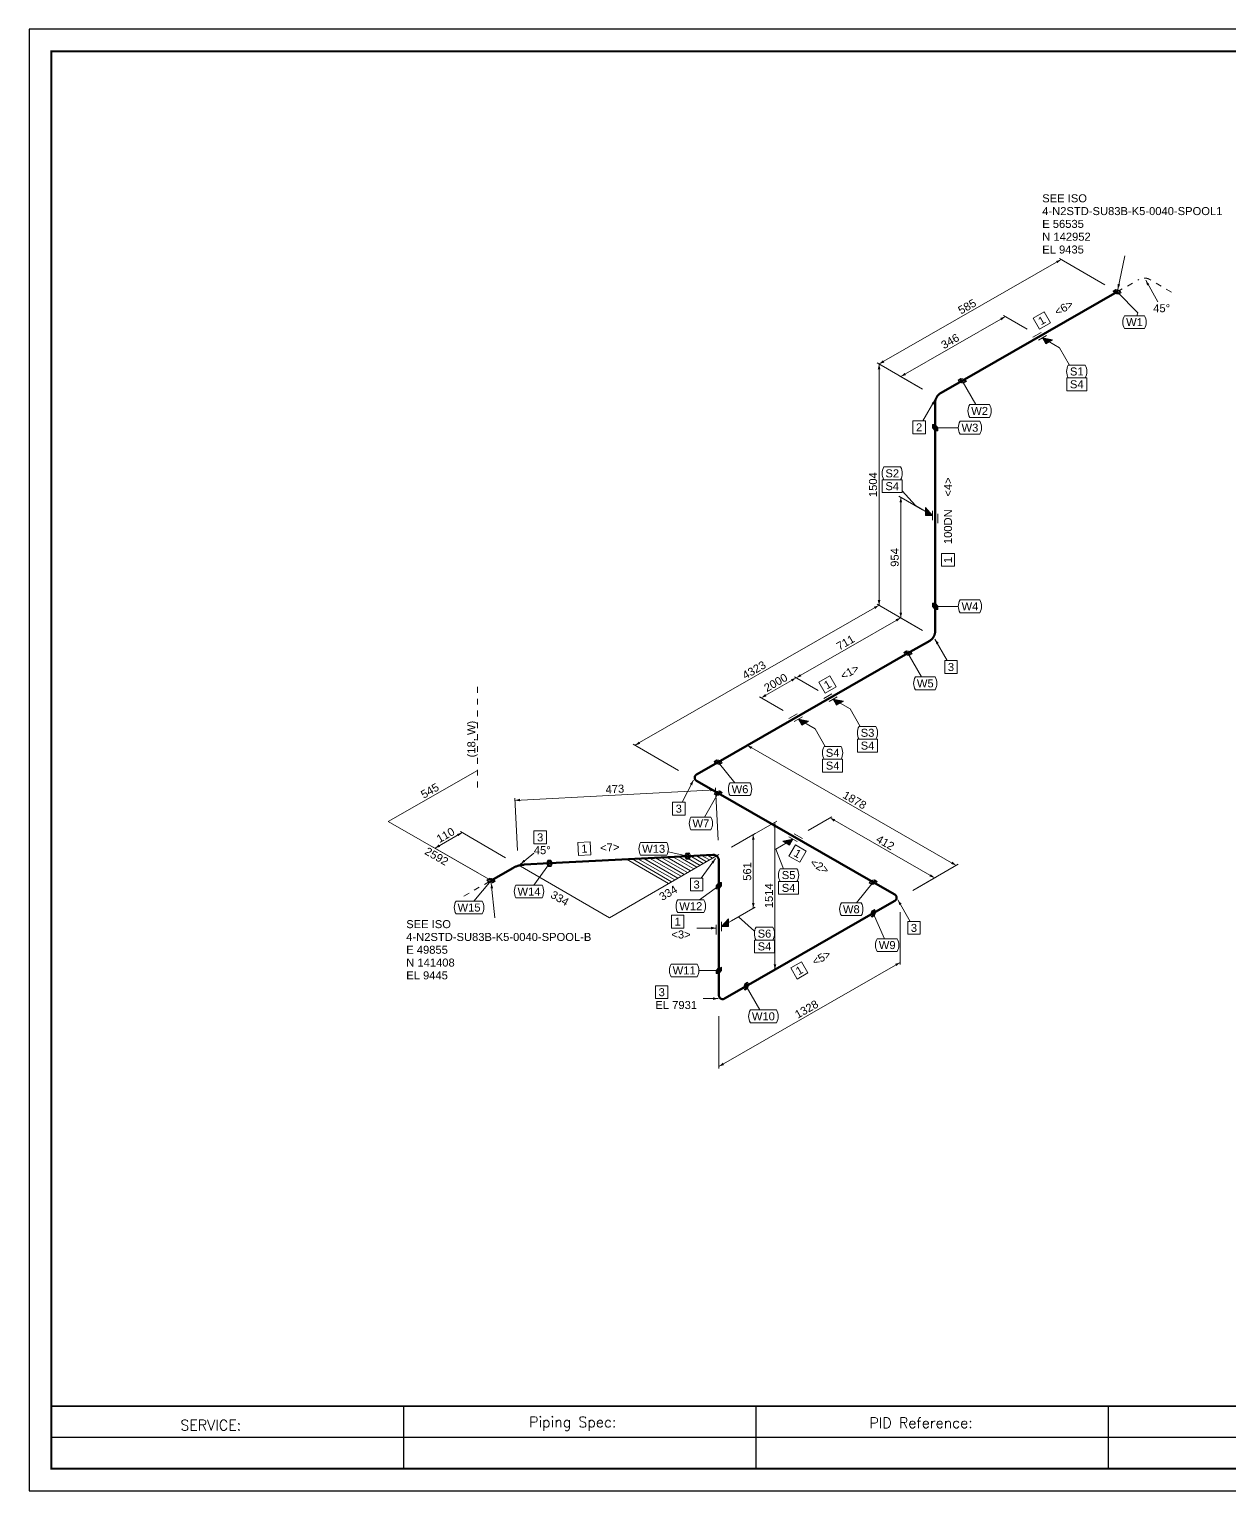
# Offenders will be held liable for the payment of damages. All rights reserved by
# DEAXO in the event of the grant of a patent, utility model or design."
# Model space of a CAD drawing. Header units: metres. Extents: x 6 to 600, y 9 to 429.
# Drawn here: x 6.2 to 351.3, y 9.1 to 429.1 of the extents above; entities that cross this region are included whole.
import ezdxf
from ezdxf.enums import TextEntityAlignment as Align

# ---------------------------------------------------------------- set-up
doc = ezdxf.new("R2010")
doc.units = ezdxf.units.M
doc.header["$MEASUREMENT"] = 0
for name, color, linetype, lineweight in [('CONTINUATION', 7, 'Continuous', 0), ('DIM', 7, 'Continuous', 0), ('JONTNO', 2, 'Continuous', 0), ('LEADLINE', 2, 'Continuous', 0), ('MESSAGE', 2, 'Continuous', 0), ('Pipe', 1, 'Continuous', 50), ('PTNO', 2, 'Continuous', 0), ('SKEW_HATCH', 7, 'Continuous', 20), ('SYMBOL', 7, 'Continuous', 0)]:
    doc.layers.add(name, color=color, linetype=linetype, lineweight=lineweight)
doc.styles.add('Arial', font='')
doc.styles.add('RomanS', font='romans.shx')
doc.styles.get('Arial').set_extended_font_data('Arial')

msp = doc.modelspace()

# ---------------------------------------------------------------- linework, layer by layer
at = {"linetype": 'Continuous'}
for p, q in [((113.82, 33.42), (113.82, 15.42)), ((215.07, 33.42), (215.07, 15.42)), ((316.32, 33.42), (316.32, 15.42))]:
    msp.add_line(p, q, dxfattribs=at)
for p, q in [((417.57, 33.42), (317.57, 33.42)), ((417.57, 24.42), (12.57, 24.42))]:
    msp.add_line(p, q)
msp.add_lwpolyline([(6.22, 9.07), (600.22, 9.07), (600.22, 429.07), (6.22, 429.07)], close=True)
msp.add_lwpolyline([(12.57, 15.42, 0.508, 0.508, 0), (593.87, 15.42, 0.508, 0.508, 0), (593.87, 422.72, 0.508, 0.508, 0), (12.57, 422.72, 0.508, 0.508, 0)], format="xyseb", close=True)
at = {"linetype": 'ByBlock', "lineweight": -2}
msp.add_lwpolyline([(417.57, 33.42, 0.5, 0.5, 0), (12.57, 33.42, 0.5, 0.5, 0)], format="xyseb", dxfattribs=at)
at = {"layer": 'CONTINUATION'}
for points in [[(324.85, 356.97), (325.19, 357.17)], [(328.31, 357.15), (328.26, 357.18), (328.21, 357.21), (328.17, 357.23), (328.12, 357.26), (328.07, 357.28), (328.02, 357.3), (327.97, 357.33), (327.92, 357.35), (327.87, 357.37), (327.81, 357.39), (327.76, 357.4), (327.71, 357.42), (327.66, 357.44), (327.61, 357.45), (327.55, 357.47), (327.5, 357.48), (327.45, 357.5), (327.39, 357.51), (327.34, 357.52), (327.29, 357.53), (327.23, 357.54), (327.18, 357.55), (327.12, 357.55), (327.07, 357.56), (327.01, 357.57), (326.96, 357.57), (326.9, 357.57), (326.85, 357.58), (326.79, 357.58), (326.74, 357.58), (326.69, 357.58)], [(328.65, 356.95), (328.31, 357.15)], [(318.95, 353.58), (320.42, 354.43)], [(321.9, 355.27), (323.37, 356.12)], [(331.59, 355.23), (330.12, 356.09)], [(334.52, 353.52), (333.06, 354.38)], [(131.16, 179.95), (132.64, 180.8)], [(134.11, 181.64), (135.59, 182.49)], [(137.06, 183.34), (138.53, 184.18)]]:
    msp.add_lwpolyline(points, dxfattribs=at)
at = {"layer": 'DIM'}
for p, q in [((250.51, 332.87), (302.84, 362.88)), ((315.35, 355.66), (302.32, 363.18)), ((256.74, 329.27), (286.81, 346.51)), ((293.08, 342.89), (286.29, 346.81)), ((263.01, 325.65), (249.99, 333.17)), ((263.01, 325.65), (249.99, 333.17)), ((250.51, 263.54), (250.51, 332.87)), ((263.01, 325.65), (256.22, 329.57)), ((263.01, 290.98), (256.22, 294.9)), ((256.74, 259.94), (256.74, 294.6)), ((250.51, 263.54), (180.34, 223.29)), ((263.01, 256.31), (249.99, 263.84)), ((263.01, 256.31), (249.99, 263.84)), ((256.74, 259.94), (226.67, 242.69)), ((263.01, 256.31), (256.22, 260.24)), ((263.01, 256.31), (256.22, 260.24)), ((226.67, 242.69), (216.65, 236.94)), ((232.95, 239.07), (226.15, 242.99)), ((232.95, 239.07), (226.15, 242.99)), ((222.92, 233.32), (216.13, 237.24)), ((192.85, 216.07), (179.83, 223.59)), ((200.05, 216.07), (213.08, 223.59)), ((272.7, 188.8), (212.56, 223.29)), ((203.5, 210.51), (145.8, 207.48)), ((204.25, 196.08), (203.47, 211.11)), ((146.56, 193.06), (145.77, 208.08)), ((230.12, 198.82), (236.92, 202.74)), ((266.47, 185.2), (236.4, 202.44)), ((130.67, 198.21), (122.86, 193.73)), ((143.17, 190.99), (130.15, 198.51)), ((208.07, 194.01), (221.1, 201.53)), ((208.07, 194.01), (214.86, 197.93)), ((214.34, 197.63), (214.34, 176.47)), ((220.58, 201.23), (220.58, 158.9)), ((135.37, 186.51), (122.34, 194.03)), ((260.19, 181.58), (273.22, 189.1)), ((260.19, 181.58), (266.98, 185.5)), ((208.07, 172.85), (214.86, 176.77)), ((256.59, 175.34), (256.59, 160.3)), ((204.47, 131), (256.59, 160.9)), ((208.07, 151.68), (221.1, 159.2)), ((204.47, 145.44), (204.47, 130.4))]:
    msp.add_line(p, q, dxfattribs=at)
for points in [[(109.43, 201.37), (135.06, 216.08)], [(138.97, 184.43), (109.43, 201.37)]]:
    msp.add_lwpolyline(points, dxfattribs=at)
for points in [[(302.84, 362.88), (301.73, 361.81), (301.35, 362.46)], [(286.81, 346.51), (285.7, 345.44), (285.33, 346.09)], [(250.51, 332.87), (250.88, 331.37), (250.13, 331.37)], [(250.51, 332.87), (251.62, 333.94), (252, 333.29)], [(256.74, 329.27), (257.86, 330.34), (258.23, 329.69)], [(256.74, 294.6), (257.12, 293.1), (256.37, 293.1)], [(250.51, 263.54), (250.13, 265.04), (250.88, 265.04)], [(250.51, 263.54), (249.39, 262.46), (249.02, 263.11)], [(256.74, 259.94), (256.37, 261.44), (257.12, 261.44)], [(256.74, 259.94), (255.63, 258.86), (255.26, 259.51)], [(226.67, 242.69), (227.79, 243.76), (228.16, 243.11)], [(226.67, 242.69), (225.56, 241.62), (225.19, 242.27)], [(216.65, 236.94), (217.76, 238.01), (218.14, 237.36)], [(180.34, 223.29), (181.46, 224.36), (181.83, 223.71)], [(212.56, 223.29), (214.05, 222.87), (213.68, 222.22)], [(203.5, 210.51), (202.02, 210.05), (201.98, 210.8)], [(145.8, 207.48), (147.28, 207.94), (147.32, 207.19)], [(236.4, 202.44), (237.88, 202.02), (237.51, 201.37)], [(130.67, 198.21), (129.55, 197.14), (129.18, 197.79)], [(214.34, 197.63), (214.72, 196.13), (213.97, 196.13)], [(220.58, 201.23), (220.95, 199.73), (220.2, 199.73)], [(122.86, 193.73), (123.97, 194.8), (124.35, 194.15)], [(272.7, 188.8), (271.21, 189.22), (271.59, 189.87)], [(266.47, 185.2), (264.98, 185.62), (265.35, 186.27)], [(214.34, 176.47), (213.97, 177.97), (214.72, 177.97)], [(220.58, 158.9), (220.2, 160.4), (220.95, 160.4)], [(256.59, 160.9), (255.48, 159.83), (255.1, 160.48)], [(204.47, 131), (205.59, 132.07), (205.96, 131.42)]]:
    msp.add_solid(points, dxfattribs=at)
at = {"layer": 'JONTNO'}
for p, q in [((321.07, 346.74), (326.78, 346.74)), ((321.07, 343.06), (326.78, 343.06)), ((304.9, 332.56), (309.73, 332.56)), ((304.9, 328.88), (309.73, 328.88)), ((276.54, 321.22), (282.26, 321.22)), ((273.76, 316.4), (279.48, 316.4)), ((276.54, 317.54), (282.26, 317.54)), ((273.76, 312.72), (279.48, 312.72)), ((251.86, 303.28), (256.69, 303.28)), ((251.86, 299.6), (256.69, 299.6)), ((273.76, 265.07), (279.48, 265.07)), ((273.76, 261.39), (279.48, 261.39)), ((260.93, 242.93), (266.64, 242.93)), ((260.93, 239.25), (266.64, 239.25)), ((244.76, 228.73), (249.59, 228.73)), ((234.73, 222.98), (239.56, 222.98)), ((244.76, 225.05), (249.59, 225.05)), ((234.73, 219.3), (239.56, 219.3)), ((207.67, 212.52), (213.39, 212.52)), ((207.67, 208.84), (213.39, 208.84)), ((196.44, 202.68), (202.15, 202.68)), ((196.44, 199), (202.15, 199)), ((181.96, 195.39), (189.45, 195.39)), ((181.96, 191.71), (189.45, 191.71)), ((222.07, 187.84), (226.9, 187.84)), ((146.13, 183.12), (153.63, 183.12)), ((222.07, 184.16), (226.9, 184.16)), ((128.91, 178.52), (136.4, 178.52)), ((146.13, 179.44), (153.63, 179.44)), ((192.63, 178.9), (200.12, 178.9)), ((239.67, 178.03), (245.38, 178.03)), ((128.91, 174.84), (136.4, 174.84)), ((192.63, 175.22), (200.12, 175.22)), ((239.67, 174.35), (245.38, 174.35)), ((215.14, 171.02), (219.97, 171.02)), ((215.14, 167.34), (219.97, 167.34)), ((249.97, 167.72), (255.69, 167.72)), ((249.97, 164.04), (255.69, 164.04)), ((190.73, 160.44), (198.22, 160.44)), ((190.73, 156.76), (198.22, 156.76)), ((213.5, 147.24), (221, 147.24)), ((213.5, 143.56), (221, 143.56))]:
    msp.add_line(p, q, dxfattribs=at)
for points in [[(304.44, 325.2), (304.44, 328.88), (310.19, 328.88), (310.19, 325.2)], [(251.4, 295.92), (251.4, 299.6), (257.15, 299.6), (257.15, 295.92)], [(244.3, 221.37), (244.3, 225.05), (250.05, 225.05), (250.05, 221.37)], [(234.27, 215.62), (234.27, 219.3), (240.02, 219.3), (240.02, 215.62)], [(221.61, 180.48), (221.61, 184.16), (227.36, 184.16), (227.36, 180.48)], [(214.68, 163.66), (214.68, 167.34), (220.43, 167.34), (220.43, 163.66)]]:
    msp.add_lwpolyline(points, close=True, dxfattribs=at)
for centre, start, end in [((324.25, 344.9), 150, 210), ((323.59, 344.9), 330, 30), ((308.08, 330.72), 150, 210), ((306.54, 330.72), 330, 30), ((279.73, 319.38), 150, 210), ((279.07, 319.38), 330, 30), ((276.95, 314.56), 150, 210), ((276.29, 314.56), 330, 30), ((255.05, 301.44), 150, 210), ((253.5, 301.44), 330, 30), ((276.95, 263.23), 150, 210), ((276.29, 263.23), 330, 30), ((264.11, 241.09), 150, 210), ((263.46, 241.09), 330, 30), ((247.94, 226.89), 150, 210), ((246.4, 226.89), 330, 30), ((237.92, 221.14), 150, 210), ((236.38, 221.14), 330, 30), ((210.86, 210.68), 150, 210), ((210.2, 210.68), 330, 30), ((199.62, 200.84), 150, 210), ((198.96, 200.84), 330, 30), ((185.15, 193.55), 150, 210), ((186.27, 193.55), 330, 30), ((225.25, 186), 150, 210), ((223.71, 186), 330, 30), ((149.32, 181.28), 150, 210), ((150.44, 181.28), 330, 30), ((132.09, 176.68), 150, 210), ((133.21, 176.68), 330, 30), ((195.82, 177.06), 150, 210), ((196.94, 177.06), 330, 30), ((242.85, 176.19), 150, 210), ((242.2, 176.19), 330, 30), ((218.33, 169.18), 150, 210), ((216.78, 169.18), 330, 30), ((253.16, 165.88), 150, 210), ((252.5, 165.88), 330, 30), ((193.92, 158.6), 150, 210), ((195.04, 158.6), 330, 30), ((216.69, 145.4), 150, 210), ((217.81, 145.4), 330, 30)]:
    msp.add_arc(centre, 3.68, start, end, dxfattribs=at)
at = {"layer": 'LEADLINE'}
for p, q in [((321.18, 363.93), (319.11, 354.32)), ((324.92, 347.6), (318.95, 353.58)), ((330.67, 350.74), (327.13, 356.93)), ((324.61, 346.74), (324.92, 347.6)), ((305.2, 332.56), (302.34, 337.55)), ((278.34, 321.22), (274.42, 328.05)), ((263.08, 316.52), (266.66, 322.68)), ((273.3, 314.56), (266.62, 314.56)), ((257.15, 296.4), (260.97, 292.16)), ((273.3, 263.23), (266.62, 263.23)), ((270.12, 247.64), (266.57, 253.83)), ((262.73, 242.93), (258.81, 249.76)), ((245.06, 228.73), (242.2, 233.73)), ((235.04, 222.98), (232.17, 227.98)), ((209.05, 212.52), (204.26, 218.46)), ((193.87, 206.93), (197.15, 213.32)), ((200.35, 202.68), (204.27, 209.51)), ((223.06, 187.84), (220.87, 193.48)), ((151.27, 192.3), (147.42, 189.18)), ((151.22, 183.12), (155.76, 189.37)), ((189.91, 192.65), (195.49, 191.47)), ((199.4, 185.12), (203.5, 190.76)), ((134.01, 178.52), (138.97, 184.44)), ((140.09, 173.74), (139.05, 183.68)), ((198.91, 178.9), (204.47, 182.93)), ((244.01, 178.03), (248.8, 183.98)), ((259.47, 172.66), (255.92, 178.85)), ((214.68, 169.93), (210.12, 174.03)), ((252.02, 167.72), (248.79, 175.03)), ((198.15, 170.77), (203.72, 170.77)), ((198.68, 158.6), (204.48, 158.6)), ((216.19, 147.24), (212.27, 154.07)), ((199.96, 150.5), (204.24, 150.5))]:
    msp.add_line(p, q, dxfattribs=at)
for points in [[(319.11, 354.32), (319.06, 355.86), (319.79, 355.7)], [(327.13, 356.93), (328.2, 355.81), (327.55, 355.44)], [(266.66, 322.68), (266.23, 321.19), (265.58, 321.57)], [(266.57, 253.83), (267.64, 252.71), (266.99, 252.34)], [(197.15, 213.32), (196.8, 211.82), (196.13, 212.16)], [(147.42, 189.18), (148.35, 190.41), (148.82, 189.83)], [(203.5, 190.76), (202.92, 189.33), (202.31, 189.77)], [(139.05, 183.68), (139.58, 182.23), (138.83, 182.15)], [(255.92, 178.85), (256.99, 177.73), (256.34, 177.36)], [(203.72, 170.77), (202.22, 170.39), (202.22, 171.14)], [(204.24, 150.5), (202.74, 150.12), (202.74, 150.87)]]:
    msp.add_solid(points, dxfattribs=at)
at = {"layer": 'Pipe'}
for points in [[(274.42, 328.04), (318.95, 353.58)], [(274.42, 328.04), (268.18, 324.46)], [(268.18, 324.46), (268.09, 324.41), (268, 324.35), (267.91, 324.29), (267.83, 324.23), (267.75, 324.16), (267.67, 324.09), (267.59, 324.02), (267.51, 323.95), (267.44, 323.87), (267.37, 323.79), (267.3, 323.71), (267.24, 323.63), (267.18, 323.55), (267.12, 323.46), (267.06, 323.37), (267.01, 323.28), (266.96, 323.19), (266.91, 323.09), (266.87, 322.99), (266.83, 322.9), (266.79, 322.8), (266.76, 322.7), (266.73, 322.6), (266.7, 322.5), (266.68, 322.39), (266.66, 322.29), (266.64, 322.19), (266.63, 322.08), (266.62, 321.98), (266.62, 321.87), (266.62, 321.77)], [(266.62, 314.57), (266.62, 321.77)], [(266.62, 263.24), (266.62, 314.57)], [(266.62, 263.24), (266.62, 256.04)], [(258.81, 249.76), (265.05, 253.34)], [(265.05, 253.34), (265.14, 253.39), (265.23, 253.45), (265.32, 253.51), (265.4, 253.57), (265.49, 253.64), (265.57, 253.71), (265.64, 253.78), (265.72, 253.85), (265.79, 253.93), (265.86, 254.01), (265.93, 254.09), (265.99, 254.17), (266.06, 254.26), (266.11, 254.34), (266.17, 254.43), (266.22, 254.52), (266.27, 254.62), (266.32, 254.71), (266.36, 254.81), (266.4, 254.9), (266.44, 255), (266.47, 255.1), (266.5, 255.2), (266.53, 255.31), (266.55, 255.41), (266.57, 255.51), (266.59, 255.62), (266.6, 255.72), (266.61, 255.83), (266.61, 255.93), (266.62, 256.04)], [(258.81, 249.76), (204.26, 218.47)], [(204.26, 218.47), (198.01, 214.89)], [(198.01, 214.89), (197.95, 214.85), (197.9, 214.81), (197.84, 214.77), (197.79, 214.72), (197.75, 214.67), (197.7, 214.61), (197.66, 214.55), (197.63, 214.49), (197.59, 214.43), (197.57, 214.37), (197.54, 214.3), (197.52, 214.23), (197.51, 214.17), (197.5, 214.1), (197.5, 214.03), (197.5, 213.96), (197.5, 213.89), (197.51, 213.82), (197.52, 213.75), (197.54, 213.68), (197.57, 213.62), (197.59, 213.55), (197.63, 213.49), (197.66, 213.43), (197.7, 213.37), (197.75, 213.32), (197.79, 213.27), (197.84, 213.22), (197.9, 213.17), (197.95, 213.13), (198.01, 213.1)], [(204.26, 209.51), (198.01, 213.1)], [(248.79, 183.98), (204.26, 209.51)], [(148.57, 189), (148.46, 189), (148.35, 188.99), (148.23, 188.98), (148.12, 188.96), (148.01, 188.95), (147.89, 188.94), (147.78, 188.92), (147.67, 188.9), (147.56, 188.88), (147.44, 188.86), (147.33, 188.83), (147.22, 188.81), (147.11, 188.78), (147, 188.75), (146.89, 188.72), (146.78, 188.69), (146.67, 188.66), (146.56, 188.62), (146.46, 188.58), (146.35, 188.54), (146.24, 188.5), (146.14, 188.46), (146.03, 188.42), (145.93, 188.37), (145.82, 188.33), (145.72, 188.28), (145.62, 188.23), (145.51, 188.18), (145.41, 188.12), (145.31, 188.07), (145.21, 188.01)], [(155.76, 189.38), (148.57, 189)], [(155.76, 189.38), (195.48, 191.46)], [(195.48, 191.46), (202.67, 191.84)], [(204.47, 190.13), (204.47, 190.22), (204.46, 190.31), (204.45, 190.4), (204.43, 190.49), (204.41, 190.57), (204.39, 190.66), (204.36, 190.74), (204.32, 190.83), (204.29, 190.91), (204.24, 190.99), (204.2, 191.06), (204.15, 191.14), (204.09, 191.21), (204.03, 191.28), (203.97, 191.34), (203.91, 191.4), (203.84, 191.46), (203.77, 191.51), (203.69, 191.56), (203.62, 191.61), (203.54, 191.65), (203.46, 191.69), (203.38, 191.73), (203.29, 191.76), (203.21, 191.78), (203.12, 191.8), (203.03, 191.82), (202.94, 191.83), (202.85, 191.84), (202.76, 191.84), (202.67, 191.84)], [(204.47, 182.93), (204.47, 190.13)], [(138.97, 184.43), (145.21, 188.01)], [(204.47, 182.93), (204.47, 158.6)], [(248.79, 183.98), (255.03, 180.39)], [(248.79, 175.02), (255.03, 178.6)], [(255.03, 178.6), (255.09, 178.64), (255.15, 178.68), (255.2, 178.72), (255.25, 178.77), (255.3, 178.82), (255.34, 178.88), (255.38, 178.94), (255.42, 178.99), (255.45, 179.06), (255.48, 179.12), (255.5, 179.19), (255.52, 179.25), (255.54, 179.32), (255.54, 179.39), (255.55, 179.46), (255.55, 179.53), (255.54, 179.6), (255.54, 179.67), (255.52, 179.74), (255.5, 179.81), (255.48, 179.87), (255.45, 179.94), (255.42, 180), (255.38, 180.06), (255.34, 180.12), (255.3, 180.17), (255.25, 180.22), (255.2, 180.27), (255.15, 180.32), (255.09, 180.36), (255.03, 180.39)], [(212.28, 154.08), (248.79, 175.02)], [(204.47, 158.6), (204.47, 151.4)], [(204.47, 151.4), (204.47, 151.33), (204.48, 151.26), (204.49, 151.19), (204.51, 151.12), (204.53, 151.06), (204.56, 150.99), (204.59, 150.93), (204.62, 150.87), (204.66, 150.81), (204.7, 150.75), (204.75, 150.7), (204.79, 150.65), (204.85, 150.6), (204.9, 150.56), (204.96, 150.52), (205.02, 150.48), (205.09, 150.45), (205.15, 150.42), (205.22, 150.4), (205.29, 150.38), (205.35, 150.37), (205.42, 150.36), (205.49, 150.36), (205.56, 150.36), (205.63, 150.37), (205.7, 150.38), (205.77, 150.39), (205.84, 150.41), (205.91, 150.44), (205.97, 150.46), (206.03, 150.5)], [(212.28, 154.08), (206.03, 150.5)]]:
    msp.add_lwpolyline(points, dxfattribs=at)
at = {"layer": 'PTNO'}
for points in [[(296.6, 342.88), (294.77, 346.08), (297.91, 347.88), (299.74, 344.68)], [(260.2, 312.84), (260.2, 316.52), (263.82, 316.52), (263.82, 312.84)], [(272.14, 274.76), (268.46, 274.76), (268.46, 278.38), (272.14, 278.38)], [(269.36, 243.96), (269.36, 247.64), (272.98, 247.64), (272.98, 243.96)], [(235.04, 238.25), (233.21, 241.44), (236.35, 243.24), (238.18, 240.05)], [(191.12, 203.25), (191.12, 206.93), (194.74, 206.93), (194.74, 203.25)], [(151.27, 195), (151.27, 198.68), (154.89, 198.68), (154.89, 195)], [(164.08, 191.66), (163.89, 195.33), (167.5, 195.52), (167.69, 191.85)], [(224.6, 191.48), (226.44, 194.67), (229.57, 192.87), (227.74, 189.68)], [(196.25, 181.44), (196.25, 185.12), (199.87, 185.12), (199.87, 181.44)], [(190.8, 170.77), (190.8, 174.45), (194.41, 174.45), (194.41, 170.77)], [(258.72, 168.98), (258.72, 172.66), (262.33, 172.66), (262.33, 168.98)], [(226.92, 156.12), (225.09, 159.31), (228.23, 161.11), (230.06, 157.92)], [(186.21, 150.5), (186.21, 154.18), (189.82, 154.18), (189.82, 150.5)]]:
    msp.add_lwpolyline(points, close=True, dxfattribs=at)
at = {"layer": 'SKEW_HATCH'}
for p, q in [((204.47, 191.93), (173, 173.76)), ((177.88, 190.54), (189.97, 183.56)), ((179.54, 190.63), (190.87, 184.08)), ((181.2, 190.71), (191.78, 184.61)), ((182.87, 190.8), (192.69, 185.13)), ((184.53, 190.89), (193.59, 185.65)), ((186.19, 190.97), (194.5, 186.18)), ((187.85, 191.06), (195.41, 186.7)), ((189.51, 191.15), (196.31, 187.22)), ((191.18, 191.24), (197.22, 187.75)), ((192.84, 191.32), (198.13, 188.27)), ((194.5, 191.41), (199.03, 188.79)), ((196.16, 191.5), (199.94, 189.32)), ((197.82, 191.58), (200.85, 189.84)), ((199.49, 191.67), (201.75, 190.36)), ((201.15, 191.76), (202.66, 190.89)), ((202.81, 191.84), (203.57, 191.41)), ((173, 173.76), (146.78, 188.91))]:
    msp.add_line(p, q, dxfattribs=at)
at = {"layer": 'SYMBOL'}
for points in [[(317.78, 353.8), (318.57, 354.25)], [(317.78, 353.8), (319.72, 354.03)], [(318.55, 353.35), (317.78, 353.8)], [(318.17, 353.14), (317.78, 353.8)], [(318.57, 354.25), (318.17, 353.14)], [(318.17, 353.14), (320.12, 353.36)], [(319.33, 352.9), (318.17, 353.14)], [(320.12, 353.36), (318.55, 353.35)], [(318.57, 354.25), (319.72, 354.03)], [(319.33, 352.9), (318.57, 354.25)], [(319.72, 354.03), (319.33, 352.9)], [(320.12, 353.36), (319.33, 352.9)], [(319.72, 354.03), (320.12, 353.36)], [(297.09, 341.93), (294.74, 340.59)], [(298.64, 341.04), (296.28, 339.7)], [(297.47, 340.36), (300.38, 339.79)], [(298.44, 338.68), (297.47, 340.36)], [(297.47, 340.36), (302.34, 337.55)], [(297.47, 340.36), (300.28, 339.74)], [(297.47, 340.36), (300.18, 339.68)], [(297.47, 340.36), (300.09, 339.62)], [(297.47, 340.36), (299.99, 339.57)], [(297.47, 340.36), (299.89, 339.51)], [(297.47, 340.36), (299.79, 339.46)], [(297.47, 340.36), (299.7, 339.4)], [(297.47, 340.36), (299.6, 339.34)], [(297.47, 340.36), (299.5, 339.29)], [(297.47, 340.36), (299.32, 339.18)], [(297.47, 340.36), (299.22, 339.13)], [(297.47, 340.36), (299.12, 339.07)], [(297.47, 340.36), (299.02, 339.01)], [(297.47, 340.36), (298.93, 338.96)], [(297.47, 340.36), (298.83, 338.9)], [(297.47, 340.36), (298.73, 338.85)], [(297.47, 340.36), (298.63, 338.79)], [(297.47, 340.36), (298.54, 338.73)], [(300.38, 339.79), (298.44, 338.68)], [(273.25, 328.27), (274.04, 328.72)], [(275.2, 328.49), (273.25, 328.27)], [(273.65, 327.6), (273.25, 328.27)], [(273.25, 328.27), (274.82, 328.27)], [(273.65, 327.6), (274.04, 328.72)], [(275.59, 327.83), (273.65, 327.6)], [(274.8, 327.38), (273.65, 327.6)], [(274.04, 328.72), (275.2, 328.49)], [(274.04, 328.72), (274.8, 327.38)], [(274.8, 327.38), (275.2, 328.49)], [(275.59, 327.83), (274.8, 327.38)], [(274.82, 328.27), (275.59, 327.83)], [(275.2, 328.49), (275.59, 327.83)], [(265.85, 314.55), (265.85, 315.46)], [(265.85, 315.46), (266.62, 315.45)], [(267.4, 313.65), (265.85, 315.46)], [(265.85, 315.46), (266.62, 313.67)], [(265.85, 314.55), (266.62, 315.45)], [(266.62, 315.45), (267.4, 314.57)], [(266.62, 315.45), (267.4, 313.65)], [(266.62, 314.1), (265.85, 314.55)], [(266.62, 313.67), (265.85, 314.55)], [(266.62, 313.67), (267.4, 314.57)], [(267.4, 314.57), (266.62, 314.1)], [(267.4, 313.65), (266.62, 313.67)], [(267.4, 314.57), (267.4, 313.65)], [(265.84, 289.35), (260.97, 292.16)], [(263.89, 289.36), (263.89, 291.6)], [(263.89, 291.6), (265.84, 289.35)], [(265.84, 289.35), (263.89, 291.49)], [(265.84, 289.35), (263.89, 291.38)], [(265.84, 289.35), (263.89, 291.26)], [(265.84, 289.35), (263.89, 291.15)], [(265.84, 289.35), (263.89, 291.04)], [(265.84, 289.35), (263.89, 290.93)], [(265.84, 289.35), (263.89, 290.81)], [(265.84, 289.35), (263.89, 290.7)], [(265.84, 289.35), (263.89, 290.59)], [(265.84, 289.35), (263.89, 290.37)], [(265.84, 289.35), (263.89, 290.26)], [(265.84, 289.35), (263.89, 290.15)], [(265.84, 289.35), (263.89, 290.04)], [(265.84, 289.35), (263.89, 289.92)], [(265.84, 289.35), (263.89, 289.81)], [(265.84, 288), (265.85, 290.7)], [(267.39, 287.11), (267.4, 289.8)], [(265.84, 289.35), (263.89, 289.7)], [(265.84, 289.35), (263.89, 289.59)], [(265.84, 289.35), (263.89, 289.47)], [(265.84, 289.35), (263.89, 289.36)], [(265.85, 263.22), (265.85, 264.13)], [(265.85, 264.13), (266.62, 264.12)], [(267.4, 262.32), (265.85, 264.13)], [(265.85, 264.13), (266.62, 262.34)], [(265.85, 263.22), (266.62, 264.12)], [(266.62, 262.77), (265.85, 263.22)], [(266.62, 262.34), (265.85, 263.22)], [(266.62, 264.12), (267.4, 263.24)], [(266.62, 264.12), (267.4, 262.32)], [(266.62, 262.34), (267.4, 263.24)], [(267.4, 263.24), (266.62, 262.77)], [(267.4, 262.32), (266.62, 262.34)], [(267.4, 263.24), (267.4, 262.32)], [(257.64, 249.98), (258.43, 250.44)], [(259.59, 250.21), (257.64, 249.98)], [(257.64, 249.98), (259.21, 249.99)], [(258.04, 249.32), (257.64, 249.98)], [(258.04, 249.32), (258.43, 250.44)], [(259.98, 249.54), (258.04, 249.32)], [(259.19, 249.09), (258.04, 249.32)], [(258.43, 250.44), (259.59, 250.21)], [(258.43, 250.44), (259.19, 249.09)], [(259.19, 249.09), (259.59, 250.21)], [(259.98, 249.54), (259.19, 249.09)], [(259.21, 249.99), (259.98, 249.54)], [(259.59, 250.21), (259.98, 249.54)], [(135.06, 240.08), (135.06, 238.38)], [(135.06, 236.68), (135.06, 234.98)], [(236.95, 238.1), (234.6, 236.77)], [(238.5, 237.21), (236.14, 235.87)], [(237.33, 236.54), (240.24, 235.97)], [(238.3, 234.85), (237.33, 236.54)], [(237.33, 236.54), (242.2, 233.73)], [(237.33, 236.54), (240.14, 235.91)], [(237.33, 236.54), (240.04, 235.86)], [(237.33, 236.54), (239.95, 235.8)], [(237.33, 236.54), (239.85, 235.74)], [(237.33, 236.54), (239.75, 235.69)], [(237.33, 236.54), (239.65, 235.63)], [(237.33, 236.54), (239.56, 235.58)], [(237.33, 236.54), (239.46, 235.52)], [(237.33, 236.54), (239.36, 235.46)], [(237.33, 236.54), (239.18, 235.36)], [(237.33, 236.54), (239.08, 235.3)], [(237.33, 236.54), (238.98, 235.25)], [(237.33, 236.54), (238.88, 235.19)], [(237.33, 236.54), (238.79, 235.13)], [(237.33, 236.54), (238.69, 235.08)], [(237.33, 236.54), (238.59, 235.02)], [(237.33, 236.54), (238.49, 234.97)], [(237.33, 236.54), (238.4, 234.91)], [(240.24, 235.97), (238.3, 234.85)], [(135.06, 233.28), (135.06, 231.58)], [(226.92, 232.36), (224.57, 231.02)], [(228.47, 231.46), (226.12, 230.12)], [(135.06, 229.88), (135.06, 228.18)], [(227.3, 230.79), (230.22, 230.22)], [(228.27, 229.1), (227.3, 230.79)], [(227.3, 230.79), (232.17, 227.98)], [(227.3, 230.79), (230.12, 230.16)], [(227.3, 230.79), (230.02, 230.11)], [(227.3, 230.79), (229.92, 230.05)], [(227.3, 230.79), (229.83, 229.99)], [(227.3, 230.79), (229.73, 229.94)], [(227.3, 230.79), (229.63, 229.88)], [(227.3, 230.79), (229.53, 229.83)], [(227.3, 230.79), (229.44, 229.77)], [(227.3, 230.79), (229.34, 229.71)], [(227.3, 230.79), (229.15, 229.61)], [(227.3, 230.79), (229.06, 229.55)], [(227.3, 230.79), (228.96, 229.5)], [(227.3, 230.79), (228.86, 229.44)], [(227.3, 230.79), (228.76, 229.38)], [(227.3, 230.79), (228.67, 229.33)], [(227.3, 230.79), (228.57, 229.27)], [(227.3, 230.79), (228.47, 229.22)], [(227.3, 230.79), (228.37, 229.16)], [(230.22, 230.22), (228.27, 229.1)], [(135.06, 226.48), (135.06, 224.78)], [(135.06, 223.08), (135.06, 221.38)], [(135.06, 219.68), (135.06, 217.98)], [(203.09, 218.68), (203.88, 219.14)], [(203.09, 218.68), (205.03, 218.91)], [(203.86, 218.24), (203.09, 218.68)], [(203.48, 218.02), (203.09, 218.68)], [(203.88, 219.14), (203.48, 218.02)], [(203.88, 219.14), (205.03, 218.91)], [(204.64, 217.79), (203.88, 219.14)], [(205.03, 218.91), (204.64, 217.79)], [(205.03, 218.91), (205.43, 218.24)], [(135.06, 216.28), (135.06, 214.58)], [(203.48, 218.02), (205.43, 218.24)], [(204.64, 217.79), (203.48, 218.02)], [(205.43, 218.24), (203.86, 218.24)], [(205.43, 218.24), (204.64, 217.79)], [(135.06, 212.88), (135.06, 211.18)], [(203.49, 209.96), (204.65, 210.19)], [(204.65, 210.19), (205.44, 209.73)], [(205.04, 209.07), (204.65, 210.19)], [(204.65, 210.19), (204.66, 209.28)], [(203.1, 209.29), (203.49, 209.96)], [(205.44, 209.73), (203.1, 209.29)], [(203.89, 208.84), (203.1, 209.29)], [(203.1, 209.29), (205.04, 209.07)], [(203.89, 208.84), (203.49, 209.96)], [(203.49, 209.96), (205.44, 209.73)], [(204.66, 209.28), (203.89, 208.84)], [(205.04, 209.07), (203.89, 208.84)], [(205.44, 209.73), (205.04, 209.07)], [(228.46, 196.52), (226.13, 197.87)], [(225.74, 196.29), (220.87, 193.48)], [(222.82, 195.73), (225.74, 196.29)], [(224.76, 194.62), (222.82, 195.73)], [(225.74, 196.29), (222.92, 195.67)], [(225.74, 196.29), (223.01, 195.62)], [(225.74, 196.29), (223.11, 195.56)], [(225.74, 196.29), (223.21, 195.51)], [(225.74, 196.29), (223.31, 195.45)], [(225.74, 196.29), (223.4, 195.39)], [(225.74, 196.29), (223.5, 195.34)], [(225.74, 196.29), (223.6, 195.28)], [(225.74, 196.29), (223.7, 195.23)], [(225.74, 196.29), (223.88, 195.12)], [(225.74, 196.29), (223.98, 195.06)], [(225.74, 196.29), (224.08, 195.01)], [(225.74, 196.29), (224.18, 194.95)], [(225.74, 196.29), (224.27, 194.9)], [(225.74, 196.29), (224.37, 194.84)], [(225.74, 196.29), (224.47, 194.78)], [(225.74, 196.29), (224.57, 194.73)], [(226.91, 195.62), (224.58, 196.97)], [(225.74, 196.29), (224.66, 194.67)], [(225.74, 196.29), (224.76, 194.62)], [(156.17, 190.29), (154.86, 189.33)], [(154.86, 189.33), (155.26, 190.24)], [(155.35, 188.46), (154.86, 189.33)], [(154.86, 189.33), (156.26, 188.5)], [(155.26, 190.24), (156.17, 190.29)], [(155.3, 189.36), (155.26, 190.24)], [(155.26, 190.24), (156.65, 189.43)], [(156.26, 188.5), (155.3, 189.36)], [(155.35, 188.46), (156.17, 190.29)], [(156.65, 189.43), (155.35, 188.46)], [(156.17, 190.29), (156.65, 189.43)], [(156.65, 189.43), (156.26, 188.5)], [(194.6, 191.41), (195.9, 192.38)], [(194.6, 191.41), (194.99, 192.34)], [(195.08, 190.55), (194.6, 191.41)], [(195.99, 190.6), (194.6, 191.41)], [(194.99, 192.34), (195.9, 192.38)], [(196.38, 191.51), (194.99, 192.34)], [(194.99, 192.34), (195.94, 191.49)], [(195.9, 192.38), (195.08, 190.55)], [(195.08, 190.55), (196.38, 191.51)], [(195.99, 190.6), (195.08, 190.55)], [(195.9, 192.38), (196.38, 191.51)], [(195.94, 191.49), (195.99, 190.6)], [(196.38, 191.51), (195.99, 190.6)], [(137.8, 184.66), (138.59, 185.11)], [(139.75, 184.88), (137.8, 184.66)], [(138.2, 183.99), (138.59, 185.11)], [(138.59, 185.11), (139.75, 184.88)], [(138.59, 185.11), (139.35, 183.76)], [(139.35, 183.76), (139.75, 184.88)], [(139.75, 184.88), (140.14, 184.22)], [(156.26, 188.5), (155.35, 188.46)], [(138.2, 183.99), (137.8, 184.66)], [(137.8, 184.66), (139.37, 184.66)], [(140.14, 184.22), (138.2, 183.99)], [(139.35, 183.76), (138.2, 183.99)], [(140.14, 184.22), (139.35, 183.76)], [(139.37, 184.66), (140.14, 184.22)], [(203.69, 182.94), (204.47, 183.83)], [(204.47, 183.83), (203.69, 182.03)], [(203.69, 182.03), (204.47, 183.39)], [(203.69, 182.03), (203.69, 182.94)], [(204.47, 182.04), (203.69, 182.94)], [(203.69, 182.94), (205.24, 182.93)], [(204.47, 182.04), (203.69, 182.03)], [(204.47, 183.39), (205.24, 183.84)], [(204.47, 183.83), (205.24, 183.84)], [(205.24, 183.84), (204.47, 182.04)], [(205.24, 182.93), (204.47, 183.83)], [(205.24, 182.93), (204.47, 182.04)], [(205.24, 183.84), (205.24, 182.93)], [(247.63, 183.75), (248.01, 184.42)], [(249.97, 184.2), (247.63, 183.75)], [(248.42, 183.3), (247.63, 183.75)], [(247.63, 183.75), (249.57, 183.53)], [(248.01, 184.42), (249.17, 184.65)], [(248.42, 183.3), (248.01, 184.42)], [(248.01, 184.42), (249.97, 184.2)], [(249.19, 183.75), (248.42, 183.3)], [(249.57, 183.53), (248.42, 183.3)], [(249.17, 184.65), (249.97, 184.2)], [(249.57, 183.53), (249.17, 184.65)], [(249.17, 184.65), (249.19, 183.75)], [(249.97, 184.2), (249.57, 183.53)], [(205.25, 172.57), (205.24, 169.86)], [(205.25, 171.22), (210.12, 174.03)], [(205.25, 171.22), (207.2, 173.46)], [(205.25, 171.22), (207.2, 173.34)], [(205.25, 171.22), (207.2, 173.23)], [(205.25, 171.22), (207.2, 173.12)], [(205.25, 171.22), (207.2, 173.01)], [(205.25, 171.22), (207.2, 172.89)], [(205.25, 171.22), (207.2, 172.78)], [(205.25, 171.22), (207.2, 172.67)], [(205.25, 171.22), (207.2, 172.56)], [(205.25, 171.22), (207.2, 172.44)], [(205.25, 171.22), (207.2, 172.23)], [(207.2, 173.46), (207.2, 171.22)], [(248.01, 174.58), (249.19, 176.15)], [(248.01, 174.58), (248.4, 175.7)], [(248.4, 173.91), (248.01, 174.58)], [(249.19, 174.36), (248.01, 174.58)], [(248.4, 175.7), (249.19, 176.15)], [(249.19, 176.15), (248.4, 173.91)], [(249.57, 175.47), (248.4, 175.7)], [(248.4, 175.7), (249.19, 175.25)], [(248.4, 173.91), (249.57, 175.47)], [(249.19, 174.36), (248.4, 173.91)], [(249.19, 176.15), (249.57, 175.47)], [(249.57, 175.47), (249.19, 174.36)], [(249.19, 175.25), (249.19, 174.36)], [(203.7, 171.67), (203.69, 168.97)], [(205.25, 171.22), (207.2, 172.12)], [(205.25, 171.22), (207.2, 172)], [(205.25, 171.22), (207.2, 171.89)], [(205.25, 171.22), (207.2, 171.78)], [(205.25, 171.22), (207.2, 171.67)], [(205.25, 171.22), (207.2, 171.55)], [(205.25, 171.22), (207.2, 171.44)], [(205.25, 171.22), (207.2, 171.33)], [(207.2, 171.22), (205.25, 171.22)], [(203.7, 158.61), (204.47, 159.49)], [(203.7, 157.7), (204.47, 159.49)], [(203.7, 157.7), (203.7, 158.61)], [(205.25, 158.59), (203.7, 158.61)], [(203.7, 158.61), (204.47, 157.7)], [(204.47, 158.14), (203.7, 157.7)], [(204.47, 157.7), (203.7, 157.7)], [(204.47, 159.49), (205.25, 159.5)], [(204.47, 157.7), (205.25, 159.5)], [(205.25, 159.5), (204.47, 158.14)], [(204.47, 159.49), (205.25, 158.59)], [(205.25, 158.59), (204.47, 157.7)], [(205.25, 159.5), (205.25, 158.59)], [(212.67, 155.19), (211.5, 153.63)], [(211.5, 153.63), (211.88, 154.74)], [(211.88, 152.95), (211.5, 153.63)], [(211.5, 153.63), (212.67, 153.4)], [(211.88, 154.74), (212.67, 155.19)], [(211.88, 152.95), (212.67, 155.19)], [(211.88, 153.85), (211.88, 154.74)], [(211.88, 154.74), (213.05, 154.52)], [(213.05, 154.52), (211.88, 152.95)], [(212.67, 153.4), (211.88, 153.85)], [(212.67, 153.4), (211.88, 152.95)], [(212.67, 155.19), (213.05, 154.52)], [(213.05, 154.52), (212.67, 153.4)]]:
    msp.add_lwpolyline(points, dxfattribs=at)

# ---------------------------------------------------------------- texts
at = {"color": 7, "linetype": 'ByBlock', "lineweight": -2, "style": 'RomanS'}
for s, p in [('SERVICE:', (49.67, 26.43)), ('Piping Spec:', (149.93, 27.32)), ('PID Reference:', (247.72, 27.09))]:
    msp.add_text(s, height=3, dxfattribs=at).set_placement(p)
at = {"layer": 'DIM', "style": 'Arial'}
for s, rotation, p in [('585', 29.8376, (275.8, 349.39)), ('346', 29.8376, (270.91, 339.41)), ('1504', 90, (248.76, 298.2)), ('954', 90, (254.99, 277.27)), ('711', 29.8376, (240.84, 252.83)), ('4323', 29.8376, (214.56, 244.93)), ('2000', 29.8376, (220.79, 241.33)), ('(18, W)', 90, (133.31, 225.08)), ('545', 29.8376, (121.38, 210.24)), ('473', 3, (174.56, 210.74)), ('1878', 330.1624, (243.5, 207.56)), ('110', 29.8376, (125.89, 197.49)), ('2592', 330.1624, (123.33, 191.38)), ('412', 330.1624, (252.3, 195.34)), ('561', 90, (212.59, 187.05)), ('334', 330, (158.74, 179.34)), ('334', 30, (189.89, 180.86)), ('1514', 90, (218.83, 180.07)), ('1328', 29.8376, (229.66, 147.47))]:
    msp.add_text(s, height=2.3, rotation=rotation, dxfattribs=at).set_placement(p, align=Align.MIDDLE_CENTER)
at = {"layer": 'JONTNO', "style": 'Arial'}
for s, p in [('W1', (323.92, 343.75)), ('W2', (279.4, 318.23)), ('W3', (276.62, 313.41)), ('W4', (276.62, 262.08)), ('W5', (263.78, 239.94)), ('W6', (210.53, 209.53)), ('W7', (199.29, 199.69)), ('W13', (185.71, 192.4)), ('W14', (149.88, 180.13)), ('W15', (132.65, 175.53)), ('W12', (196.38, 175.91)), ('W8', (242.52, 175.04)), ('W9', (252.83, 164.73)), ('W11', (194.48, 157.45)), ('W10', (217.25, 144.25))]:
    msp.add_text(s, height=2.3, dxfattribs=at).set_placement(p, align=Align.CENTER)
for s, p in [('S1', (305.36, 329.57)), ('S4', (305.36, 325.89)), ('S2', (252.32, 300.29)), ('S4', (252.32, 296.61)), ('S3', (245.22, 225.74)), ('S4', (245.22, 222.06)), ('S4', (235.19, 219.99)), ('S4', (235.19, 216.31)), ('S5', (222.53, 184.85)), ('S4', (222.53, 181.17)), ('S6', (215.6, 168.03)), ('S4', (215.6, 164.35))]:
    msp.add_text(s, height=2.3, dxfattribs=at).set_placement(p)
at = {"layer": 'MESSAGE', "style": 'Arial'}
for s, p in [('SEE ISO', (297.4, 379.34)), ('4-N2STD-SU83B-K5-0040-SPOOL1', (297.4, 375.66)), ('E 56535', (297.4, 371.98)), ('N 142952', (297.4, 368.3)), ('EL 9435', (297.4, 364.62)), ('SEE ISO', (114.59, 170.75)), ('4-N2STD-SU83B-K5-0040-SPOOL-B', (114.59, 167.07)), ('E 49855', (114.59, 163.39)), ('N 141408', (114.59, 159.71)), ('EL 9445', (114.59, 156.03))]:
    msp.add_text(s, height=2.3, dxfattribs=at).set_placement(p)
msp.add_text('45%%d', height=2.3, dxfattribs=at).set_placement((331.73, 347.75), align=Align.CENTER)
at = {"layer": 'PTNO', "style": 'Arial'}
for s, rotation, p in [('<6>', 29.8376, (303.61, 349.03)), ('1', 29.8376, (297.25, 345.38)), ('<4>', 90, (270.3, 297.53)), ('100DN', 90, (270.3, 286.11)), ('1', 90, (270.3, 276.57)), ('<1>', 29.8376, (242.05, 244.39)), ('1', 29.8376, (235.69, 240.74)), ('1', 3, (165.79, 193.59)), ('<7>', 3, (173.1, 193.97)), ('1', 330.1624, (227.09, 192.18)), ('<2>', 330.1624, (233.44, 188.53)), ('1', 29.8376, (227.58, 158.61)), ('<5>', 29.8376, (233.93, 162.26))]:
    msp.add_text(s, height=2.3, rotation=rotation, dxfattribs=at).set_placement(p, align=Align.MIDDLE_CENTER)
for s, p in [('2', (262.01, 313.53)), ('3', (271.17, 244.65)), ('3', (192.93, 203.94)), ('3', (198.06, 182.13)), ('3', (260.53, 169.67))]:
    msp.add_text(s, height=2.3, dxfattribs=at).set_placement(p, align=Align.CENTER)
for s, p in [('3', (152.19, 195.69)), ('45%%d', (151.27, 192.01)), ('1', (191.72, 171.46)), ('<3>', (190.8, 167.78)), ('3', (187.13, 151.19)), ('EL 7931', (186.21, 147.51))]:
    msp.add_text(s, height=2.3, dxfattribs=at).set_placement(p)

doc.saveas('drawing.dxf')
